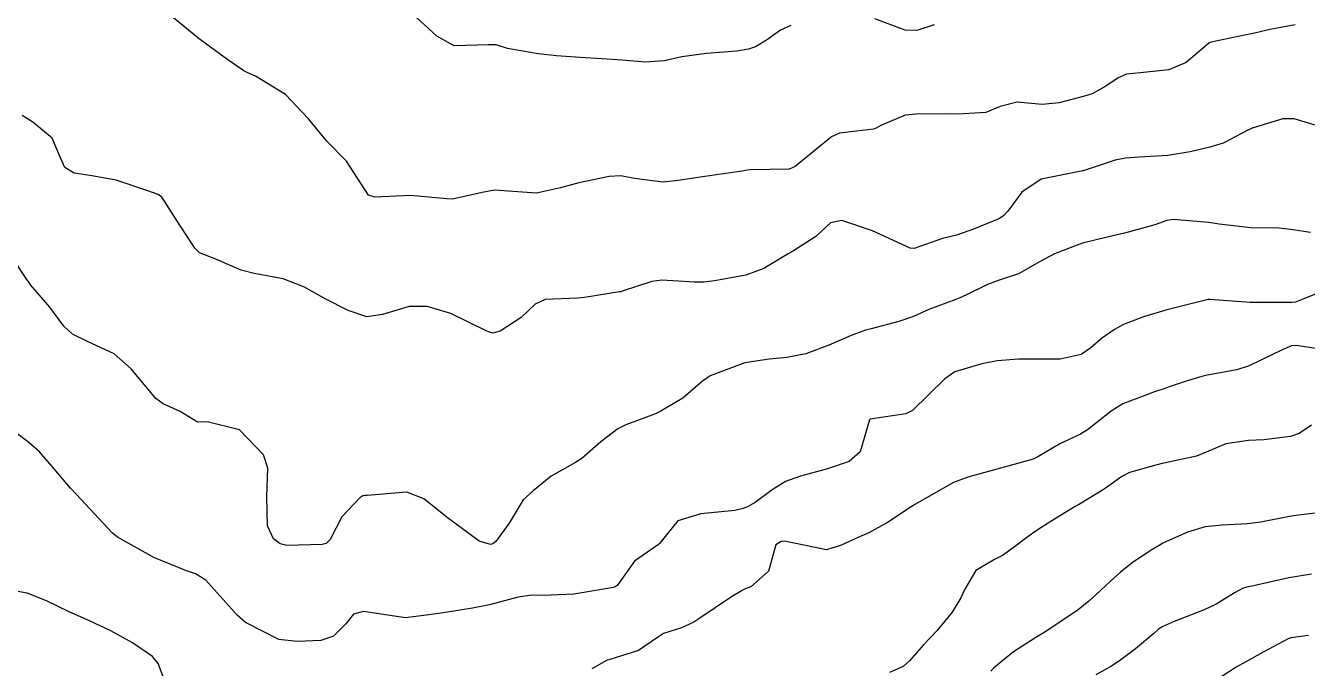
# Model space of a CAD drawing. Header units: metres. Extents: x 298520 to 308411, y 7433745 to 7450750.
# Drawn here: x 299936.4 to 299997.4, y 7449286.1 to 7449316.7 of the extents above; entities that cross this region are included whole.
import ezdxf

# ---------------------------------------------------------------- set-up
doc = ezdxf.new("R2010")
doc.units = ezdxf.units.M
doc.header["$LTSCALE"] = 10
doc.layers.add('Curvas de Nivel 1m', color=11, linetype='Continuous')
doc.layers.add('Curvas de Nivel 5m', color=15, linetype='Continuous')

msp = doc.modelspace()

# ---------------------------------------------------------------- linework, layer by layer
at = {"layer": 'Curvas de Nivel 1m', "flags": 128}
for points, elevation in [([(299996.823, 7449316.704), (299995.612, 7449316.489), (299994.819, 7449316.306), (299994.332, 7449316.201), (299992.814, 7449315.888), (299992.707, 7449315.838), (299992.58, 7449315.732), (299991.634, 7449314.913), (299990.801, 7449314.57), (299989.45, 7449314.42), (299988.799, 7449314.366), (299988.392, 7449314.189), (299987.81, 7449313.79), (299987.154, 7449313.429), (299986.786, 7449313.313), (299985.59, 7449313.008), (299984.779, 7449312.919), (299983.592, 7449313.03), (299982.778, 7449312.829), (299982.093, 7449312.537), (299980.772, 7449312.463), (299980.179, 7449312.472), (299978.771, 7449312.463), (299978.269, 7449312.407), (299977.111, 7449311.917), (299976.889, 7449311.791), (299976.761, 7449311.75), (299975.14, 7449311.556), (299974.757, 7449311.383), (299973.026, 7449309.966), (299972.742, 7449309.848), (299970.909, 7449309.82), (299970.741, 7449309.805), (299970.501, 7449309.754), (299968.738, 7449309.502), (299967.461, 7449309.307), (299966.735, 7449309.232), (299965.384, 7449309.406), (299964.738, 7449309.534), (299964.173, 7449309.504), (299962.734, 7449309.193), (299961.872, 7449308.958), (299960.729, 7449308.702), (299959.396, 7449308.796), (299958.73, 7449308.839), (299958.145, 7449308.73), (299956.726, 7449308.424), (299956.461, 7449308.427), (299954.727, 7449308.598), (299953.037, 7449308.516), (299952.727, 7449308.607), (299951.679, 7449310.221), (299950.752, 7449311.174), (299949.871, 7449312.239), (299948.78, 7449313.395), (299947.349, 7449314.272), (299946.959, 7449314.442), (299946.795, 7449314.53), (299946.043, 7449315.045), (299944.809, 7449315.944), (299944.605, 7449316.097), (299944.336, 7449316.307), (299942.831, 7449317.55)], 724), ([(299998.651, 7449311.661), (299996.771, 7449312.233), (299996.223, 7449312.236), (299994.764, 7449311.796), (299994.703, 7449311.771), (299994.601, 7449311.712), (299993.391, 7449311.089), (299992.754, 7449310.887), (299991.818, 7449310.673), (299990.75, 7449310.491), (299989.393, 7449310.414), (299988.749, 7449310.371), (299988.259, 7449310.274), (299986.832, 7449309.799), (299986.766, 7449309.776), (299986.743, 7449309.773), (299986.706, 7449309.764), (299984.738, 7449309.37), (299983.814, 7449308.757), (299983.146, 7449307.846), (299982.947, 7449307.62), (299982.717, 7449307.487), (299981.559, 7449307.012), (299980.705, 7449306.706), (299980.041, 7449306.542), (299978.696, 7449306.079), (299978.504, 7449306.094), (299976.708, 7449306.905), (299975.248, 7449307.402), (299974.713, 7449307.292), (299974.007, 7449306.646), (299972.951, 7449305.966), (299972.691, 7449305.816), (299971.542, 7449305.124), (299970.681, 7449304.798), (299969.198, 7449304.532), (299968.677, 7449304.473), (299968.232, 7449304.47), (299966.678, 7449304.559), (299966.214, 7449304.509), (299964.844, 7449304.058), (299964.715, 7449304.016), (299964.672, 7449304.012), (299963.009, 7449303.744), (299962.667, 7449303.709), (299961.128, 7449303.644), (299960.663, 7449303.424), (299959.987, 7449302.785), (299958.991, 7449302.135), (299958.642, 7449302.041), (299958.368, 7449302.143), (299956.655, 7449302.974), (299955.514, 7449303.318), (299954.664, 7449303.309), (299953.39, 7449302.929), (299952.659, 7449302.815), (299951.761, 7449303.12), (299950.667, 7449303.674), (299949.69, 7449304.24), (299948.677, 7449304.632), (299947.285, 7449304.877), (299946.681, 7449305.049), (299945.39, 7449305.589), (299944.689, 7449305.864), (299944.475, 7449306.088), (299944.332, 7449306.305), (299943.583, 7449307.444), (299943.024, 7449308.325), (299942.904, 7449308.506), (299942.726, 7449308.642), (299942.241, 7449308.822), (299940.733, 7449309.329), (299939.575, 7449309.521), (299938.736, 7449309.661), (299938.284, 7449309.922), (299938.082, 7449310.38), (299937.688, 7449311.322), (299936.768, 7449312.086), (299936.25, 7449312.405)], 723), ([(299997.546, 7449306.83), (299996.706, 7449306.964), (299996.047, 7449307.031), (299994.706, 7449307.049), (299993.202, 7449307.231), (299992.709, 7449307.309), (299991.004, 7449307.453), (299990.709, 7449307.402), (299990.142, 7449307.193), (299988.703, 7449306.808), (299987.878, 7449306.616), (299986.701, 7449306.319), (299986.318, 7449306.187), (299985.369, 7449305.82), (299984.689, 7449305.458), (299983.656, 7449304.868), (299982.68, 7449304.543), (299982.179, 7449304.353), (299981.185, 7449303.865), (299980.832, 7449303.707), (299980.67, 7449303.649), (299979.382, 7449303.169), (299978.657, 7449302.843), (299977.968, 7449302.592), (299976.648, 7449302.256), (299976.382, 7449302.187), (299975.699, 7449301.934), (299974.638, 7449301.466), (299973.53, 7449301.065), (299972.632, 7449300.882), (299971.797, 7449300.812), (299970.629, 7449300.639), (299968.99, 7449300.015), (299968.62, 7449299.761), (299967.69, 7449298.951), (299966.606, 7449298.314), (299966.417, 7449298.229), (299965.957, 7449298.046), (299964.967, 7449297.686), (299964.594, 7449297.497), (299963.785, 7449296.872), (299962.882, 7449296.085), (299962.571, 7449295.892), (299961.428, 7449295.237), (299960.557, 7449294.551), (299960.093, 7449294.117), (299959.425, 7449293.01), (299958.793, 7449292.136), (299958.651, 7449292.018), (299958.531, 7449291.995), (299957.996, 7449292.145), (299956.544, 7449293.229), (299955.362, 7449294.172), (299954.556, 7449294.481), (299952.672, 7449294.326), (299952.554, 7449294.319), (299952.456, 7449294.309), (299952.324, 7449294.212), (299951.459, 7449293.305), (299950.904, 7449292.226), (299950.717, 7449292.041), (299950.529, 7449291.999), (299948.841, 7449291.942), (299948.529, 7449292.016), (299948.217, 7449292.263), (299947.927, 7449292.878), (299947.895, 7449294.267), (299947.936, 7449295.629), (299947.743, 7449296.262), (299946.59, 7449297.451), (299945.059, 7449297.833), (299944.596, 7449297.817), (299943.776, 7449298.312), (299942.961, 7449298.68), (299942.609, 7449298.929), (299941.433, 7449300.342), (299940.633, 7449301.054), (299939.364, 7449301.641), (299938.647, 7449302.002), (299938.244, 7449302.376), (299937.564, 7449303.288), (299936.672, 7449304.332), (299936.616, 7449304.401), (299936.473, 7449304.603), (299935.264, 7449306.414)], 722), ([(299998.248, 7449304.093), (299997.234, 7449303.674), (299996.835, 7449303.514), (299996.67, 7449303.496), (299994.869, 7449303.508), (299994.67, 7449303.507), (299992.756, 7449303.645), (299992.672, 7449303.639), (299991.152, 7449303.258), (299990.664, 7449303.146), (299989.607, 7449302.818), (299988.653, 7449302.45), (299988.217, 7449302.217), (299987.606, 7449301.79), (299987.088, 7449301.346), (299986.635, 7449301.034), (299985.633, 7449300.815), (299984.633, 7449300.804), (299983.66, 7449300.812), (299982.632, 7449300.73), (299981.903, 7449300.584), (299980.626, 7449300.2), (299980.142, 7449299.877), (299978.608, 7449298.367), (299978.3, 7449298.209), (299976.603, 7449297.952), (299976.568, 7449297.921), (299976.115, 7449296.392), (299975.595, 7449295.935), (299974.569, 7449295.592), (299973.286, 7449295.243), (299972.563, 7449294.991), (299971.936, 7449294.599), (299971.132, 7449293.984), (299970.755, 7449293.783), (299970.55, 7449293.708), (299970.166, 7449293.612), (299968.547, 7449293.449), (299967.454, 7449293.121), (299966.568, 7449292.04), (299966.556, 7449292.017), (299966.532, 7449292), (299965.378, 7449291.194), (299964.574, 7449290.059), (299964.502, 7449289.988), (299964.388, 7449289.948), (299962.498, 7449289.63), (299961.034, 7449289.568), (299960.498, 7449289.575), (299959.858, 7449289.481), (299958.493, 7449289.127), (299957.68, 7449288.959), (299956.489, 7449288.781), (299955.959, 7449288.694), (299954.486, 7449288.508), (299953.017, 7449288.731), (299952.489, 7449288.806), (299952.019, 7449288.683), (299951.645, 7449288.218), (299951.07, 7449287.628), (299950.471, 7449287.428), (299949.339, 7449287.378), (299948.471, 7449287.48), (299946.882, 7449288.276), (299946.486, 7449288.626), (299944.991, 7449290.295), (299944.507, 7449290.597), (299944.08, 7449290.736), (299942.518, 7449291.368), (299940.79, 7449292.347), (299940.535, 7449292.546), (299938.838, 7449294.367), (299938.556, 7449294.666), (299937.772, 7449295.588), (299937.08, 7449296.392), (299936.579, 7449296.837), (299934.959, 7449298.055)], 721), ([(299997.6, 7449297.67), (299997.007, 7449297.265), (299996.595, 7449297.135), (299995.317, 7449296.974), (299994.591, 7449296.934), (299993.524, 7449296.786), (299992.583, 7449296.386), (299992.122, 7449296.192), (299990.574, 7449295.864), (299990.49, 7449295.845), (299990.19, 7449295.764), (299988.934, 7449295.412), (299988.567, 7449295.226), (299987.721, 7449294.629), (299986.554, 7449293.913), (299986.357, 7449293.803), (299985.245, 7449293.117), (299984.535, 7449292.666), (299984.044, 7449292.321), (299983.406, 7449291.841), (299982.894, 7449291.471), (299982.517, 7449291.273), (299981.62, 7449290.75), (299981.099, 7449289.864), (299980.91, 7449289.455), (299980.492, 7449288.767), (299979.764, 7449287.881), (299979.136, 7449287.227), (299978.461, 7449286.457), (299978.166, 7449286.194), (299977.513, 7449285.909)], 719), ([(299998.552, 7449293.575), (299996.847, 7449293.378), (299996.548, 7449293.329), (299995.189, 7449293.054), (299994.542, 7449292.97), (299993.348, 7449292.914), (299992.539, 7449292.827), (299991.697, 7449292.581), (299990.527, 7449292.049), (299990.342, 7449291.945), (299990.04, 7449291.765), (299989.125, 7449291.166), (299988.512, 7449290.683), (299988.038, 7449290.255), (299987.54, 7449289.79), (299987.001, 7449289.292), (299986.494, 7449288.88), (299984.909, 7449287.824), (299984.642, 7449287.667), (299984.479, 7449287.573), (299983.416, 7449286.893), (299982.457, 7449286.11), (299982.339, 7449285.967)], 718), ([(299997.6, 7449290.581), (299996.51, 7449290.409), (299994.828, 7449290.027), (299994.505, 7449289.958), (299994.311, 7449289.906), (299993.957, 7449289.715), (299993.062, 7449289.159), (299992.494, 7449288.88), (299991.066, 7449288.329), (299990.486, 7449288.08), (299990.3, 7449287.947), (299990.098, 7449287.764), (299989.214, 7449287.03), (299988.463, 7449286.46), (299988.049, 7449286.194), (299987.339, 7449285.791)], 717), ([(299997.45, 7449287.67), (299996.615, 7449287.545), (299996.48, 7449287.507), (299995.293, 7449286.876), (299994.463, 7449286.405), (299994.016, 7449286.158), (299993.324, 7449285.721)], 716)]:
    msp.add_lwpolyline(points, dxfattribs=dict(at, elevation=elevation))
at = {"layer": 'Curvas de Nivel 5m', "flags": 128}
for points, elevation in [([(299972.82, 7449316.673), (299972.338, 7449316.454), (299971.659, 7449315.982), (299971.136, 7449315.66), (299970.809, 7449315.549), (299970.26, 7449315.451), (299968.806, 7449315.343), (299967.644, 7449315.192), (299966.802, 7449314.993), (299965.914, 7449314.937), (299964.803, 7449315.033), (299963.827, 7449315.099), (299962.804, 7449315.156), (299961.669, 7449315.237), (299960.805, 7449315.334), (299959.348, 7449315.584), (299958.809, 7449315.752), (299958.435, 7449315.762), (299956.808, 7449315.709), (299955.983, 7449316.168), (299954.829, 7449317.233)], 725), ([(299979.639, 7449316.706), (299978.818, 7449316.435), (299978.268, 7449316.456), (299976.824, 7449316.989)], 725), ([(299998.638, 7449301.192), (299996.857, 7449301.461), (299996.641, 7449301.444), (299996.198, 7449301.246), (299994.631, 7449300.485), (299994.046, 7449300.299), (299992.626, 7449300.045), (299992.37, 7449299.988), (299991.586, 7449299.74), (299990.867, 7449299.501), (299990.62, 7449299.42), (299990.122, 7449299.261), (299988.612, 7449298.677), (299988.056, 7449298.338), (299987.373, 7449297.792), (299986.943, 7449297.451), (299986.595, 7449297.241), (299985.625, 7449296.777), (299984.578, 7449296.163), (299984.352, 7449296.056), (299983.613, 7449295.84), (299982.8, 7449295.618), (299982.57, 7449295.553), (299981.243, 7449295.187), (299980.564, 7449294.935), (299978.721, 7449293.897), (299978.619, 7449293.832), (299978.551, 7449293.784), (299977.419, 7449293.032), (299976.532, 7449292.548), (299976.095, 7449292.361), (299975.187, 7449291.94), (299974.521, 7449291.744), (299973.448, 7449291.961), (299972.526, 7449292.158), (299972.356, 7449292.141), (299972.108, 7449291.974), (299971.765, 7449290.727), (299970.92, 7449289.986), (299970.621, 7449289.87), (299970.501, 7449289.81), (299970.001, 7449289.5), (299968.488, 7449288.481), (299968.213, 7449288.296), (299967.618, 7449288.029), (299966.765, 7449287.751), (299966.476, 7449287.567), (299965.574, 7449286.946), (299964.461, 7449286.597), (299964.051, 7449286.482), (299963.359, 7449286.081)], 720), ([(299943.203, 7449285.081), (299942.728, 7449286.326), (299942.458, 7449286.666), (299941.496, 7449287.311), (299940.476, 7449287.887), (299939.461, 7449288.36), (299938.487, 7449288.782), (299937.416, 7449289.31), (299936.496, 7449289.67), (299934.966, 7449289.948)], 720)]:
    msp.add_lwpolyline(points, dxfattribs=dict(at, elevation=elevation))

doc.saveas('drawing.dxf')
